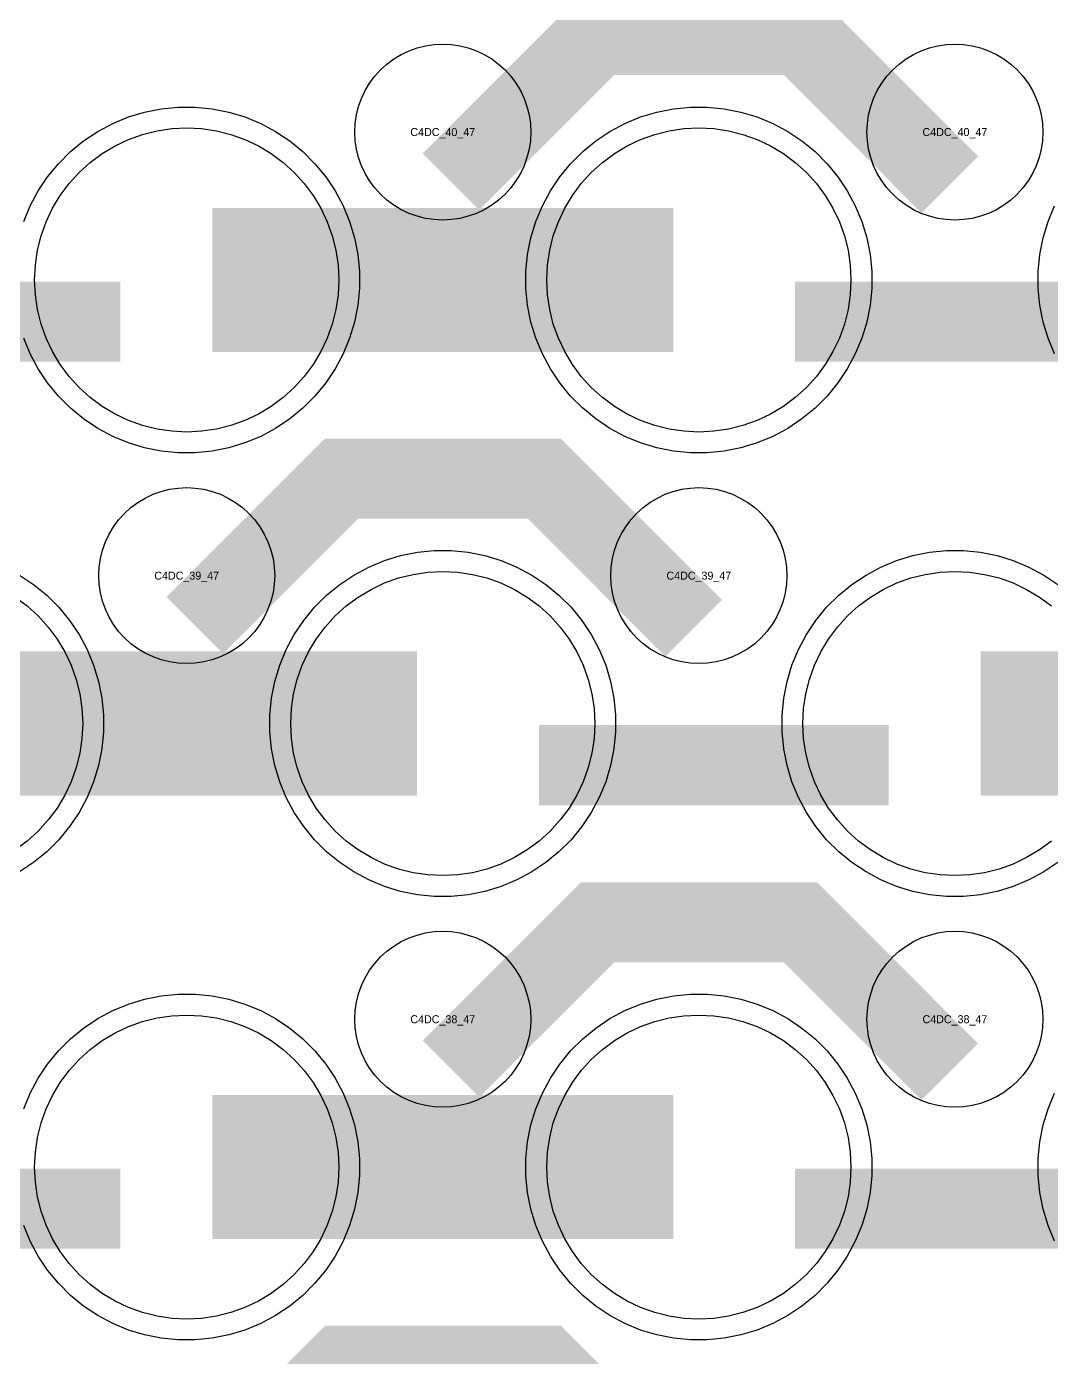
# Model space of a CAD drawing. Extents: x -11880 to 11880, y -14992 to 14992.
# Drawn here: x 2990 to 3310.1, y -9633.6 to -9217.9 of the extents above; entities that cross this region are included whole.
import ezdxf
from ezdxf.enums import TextEntityAlignment as Align

# ---------------------------------------------------------------- set-up
doc = ezdxf.new("R2010")
doc.units = 0
doc.header["$MEASUREMENT"] = 0
for name, color, linetype in [('GDS_775_DT_237', 138, 'CONTINUOUS'), ('RDL1_FS', 34, 'CONTINUOUS'), ('RDL_BS', 160, 'CONTINUOUS')]:
    doc.layers.add(name, color=color, linetype=linetype)

msp = doc.modelspace()

# ---------------------------------------------------------------- linework, layer by layer
at = {"layer": 'RDL1_FS'}
for points in [[(3040, -9344.509), (3035.343, -9344.28), (3030.732, -9343.596), (3026.209, -9342.464), (3021.819, -9340.892), (3017.605, -9338.9), (3013.605, -9336.502), (3009.86, -9333.724), (3006.406, -9330.594), (3003.276, -9327.14), (3000.498, -9323.395), (2998.1, -9319.395), (2996.108, -9315.181), (2994.536, -9310.791), (2993.404, -9306.268), (2992.72, -9301.657), (2992.491, -9297), (2992.72, -9292.343), (2993.404, -9287.732), (2994.536, -9283.209), (2996.108, -9278.819), (2998.1, -9274.605), (3000.498, -9270.605), (3003.276, -9266.86), (3006.406, -9263.406), (3009.86, -9260.276), (3013.605, -9257.498), (3017.605, -9255.1), (3021.819, -9253.108), (3026.209, -9251.536), (3030.732, -9250.404), (3035.343, -9249.72), (3040, -9249.491), (3044.657, -9249.72), (3049.268, -9250.404), (3053.791, -9251.536), (3058.181, -9253.108), (3062.395, -9255.1), (3066.395, -9257.498), (3070.14, -9260.276), (3073.594, -9263.406), (3076.724, -9266.86), (3079.502, -9270.605), (3081.9, -9274.605), (3083.892, -9278.819), (3085.464, -9283.209), (3086.596, -9287.732), (3087.28, -9292.343), (3087.509, -9297), (3087.28, -9301.657), (3086.596, -9306.268), (3085.464, -9310.791), (3083.892, -9315.181), (3081.9, -9319.395), (3079.502, -9323.395), (3076.724, -9327.14), (3073.594, -9330.594), (3070.14, -9333.724), (3066.395, -9336.502), (3062.395, -9338.9), (3058.181, -9340.892), (3053.791, -9342.464), (3049.268, -9343.596), (3044.657, -9344.28)], [(3200, -9344.509), (3195.343, -9344.28), (3190.732, -9343.596), (3186.209, -9342.464), (3181.819, -9340.892), (3177.605, -9338.9), (3173.605, -9336.502), (3169.86, -9333.724), (3166.406, -9330.594), (3163.276, -9327.14), (3160.498, -9323.395), (3158.1, -9319.395), (3156.108, -9315.181), (3154.536, -9310.791), (3153.404, -9306.268), (3152.72, -9301.657), (3152.491, -9297), (3152.72, -9292.343), (3153.404, -9287.732), (3154.536, -9283.209), (3156.108, -9278.819), (3158.1, -9274.605), (3160.498, -9270.605), (3163.276, -9266.86), (3166.406, -9263.406), (3169.86, -9260.276), (3173.605, -9257.498), (3177.605, -9255.1), (3181.819, -9253.108), (3186.209, -9251.536), (3190.732, -9250.404), (3195.343, -9249.72), (3200, -9249.491), (3204.657, -9249.72), (3209.268, -9250.404), (3213.791, -9251.536), (3218.181, -9253.108), (3222.395, -9255.1), (3226.395, -9257.498), (3230.14, -9260.276), (3233.594, -9263.406), (3236.724, -9266.86), (3239.502, -9270.605), (3241.9, -9274.605), (3243.892, -9278.819), (3245.464, -9283.209), (3246.596, -9287.732), (3247.28, -9292.343), (3247.509, -9297), (3247.28, -9301.657), (3246.596, -9306.268), (3245.464, -9310.791), (3243.892, -9315.181), (3241.9, -9319.395), (3239.502, -9323.395), (3236.724, -9327.14), (3233.594, -9330.594), (3230.14, -9333.724), (3226.395, -9336.502), (3222.395, -9338.9), (3218.181, -9340.892), (3213.791, -9342.464), (3209.268, -9343.596), (3204.657, -9344.28)], [(3120, -9483.074), (3115.343, -9482.845), (3110.732, -9482.161), (3106.209, -9481.029), (3101.819, -9479.457), (3097.605, -9477.465), (3093.605, -9475.067), (3089.86, -9472.289), (3086.406, -9469.159), (3083.276, -9465.705), (3080.498, -9461.96), (3078.1, -9457.96), (3076.108, -9453.746), (3074.536, -9449.356), (3073.404, -9444.833), (3072.72, -9440.222), (3072.491, -9435.565), (3072.72, -9430.908), (3073.404, -9426.297), (3074.536, -9421.774), (3076.108, -9417.384), (3078.1, -9413.17), (3080.498, -9409.17), (3083.276, -9405.425), (3086.406, -9401.971), (3089.86, -9398.841), (3093.605, -9396.063), (3097.605, -9393.665), (3101.819, -9391.673), (3106.209, -9390.101), (3110.732, -9388.969), (3115.343, -9388.285), (3120, -9388.056), (3124.657, -9388.285), (3129.268, -9388.969), (3133.791, -9390.101), (3138.181, -9391.673), (3142.395, -9393.665), (3146.395, -9396.063), (3150.14, -9398.841), (3153.594, -9401.971), (3156.724, -9405.425), (3159.502, -9409.17), (3161.9, -9413.17), (3163.892, -9417.384), (3165.464, -9421.774), (3166.596, -9426.297), (3167.28, -9430.908), (3167.509, -9435.565), (3167.28, -9440.222), (3166.596, -9444.833), (3165.464, -9449.356), (3163.892, -9453.746), (3161.9, -9457.96), (3159.502, -9461.96), (3156.724, -9465.705), (3153.594, -9469.159), (3150.14, -9472.289), (3146.395, -9475.067), (3142.395, -9477.465), (3138.181, -9479.457), (3133.791, -9481.029), (3129.268, -9482.161), (3124.657, -9482.845)]]:
    msp.add_lwpolyline(points, close=True, dxfattribs=at)
for points in [[(3048.002, -9297, 45, 45, 0), (3120.002, -9297, 45, 45, 0)], [(3120.002, -9297, 45, 45, 0), (3192.002, -9297, 45, 45, 0)], [(2968.002, -9435.565, 45, 45, 0), (3040.002, -9435.565, 45, 45, 0)], [(3040.002, -9435.565, 45, 45, 0), (3112.002, -9435.565, 45, 45, 0)], [(3288.002, -9435.565, 45, 45, 0), (3360.002, -9435.565, 45, 45, 0)]]:
    msp.add_lwpolyline(points, format="xyseb", dxfattribs=at)
for points in [[(3310.14, -9472.289), (3306.395, -9475.067), (3302.395, -9477.465), (3298.181, -9479.457), (3293.791, -9481.029), (3289.268, -9482.161), (3284.657, -9482.845), (3280, -9483.074), (3275.343, -9482.845), (3270.732, -9482.161), (3266.209, -9481.029), (3261.819, -9479.457), (3257.605, -9477.465), (3253.605, -9475.067), (3249.86, -9472.289), (3246.406, -9469.159), (3243.276, -9465.705), (3240.498, -9461.96), (3238.1, -9457.96), (3236.108, -9453.746), (3234.536, -9449.356), (3233.404, -9444.833), (3232.72, -9440.222), (3232.491, -9435.565), (3232.72, -9430.908), (3233.404, -9426.297), (3234.536, -9421.774), (3236.108, -9417.384), (3238.1, -9413.17), (3240.498, -9409.17), (3243.276, -9405.425), (3246.406, -9401.971), (3249.86, -9398.841), (3253.605, -9396.063), (3257.605, -9393.665), (3261.819, -9391.673), (3266.209, -9390.101), (3270.732, -9388.969), (3275.343, -9388.285), (3280, -9388.056), (3284.657, -9388.285), (3289.268, -9388.969), (3293.791, -9390.101), (3298.181, -9391.673), (3302.395, -9393.665), (3306.395, -9396.063), (3310.14, -9398.841)], [(2986.395, -9396.063), (2990.14, -9398.841), (2993.594, -9401.971), (2996.724, -9405.425), (2999.502, -9409.17), (3001.9, -9413.17), (3003.892, -9417.384), (3005.464, -9421.774), (3006.596, -9426.297), (3007.28, -9430.908), (3007.509, -9435.565), (3007.28, -9440.222), (3006.596, -9444.833), (3005.464, -9449.356), (3003.892, -9453.746), (3001.9, -9457.96), (2999.502, -9461.96), (2996.724, -9465.705), (2993.594, -9469.159), (2990.14, -9472.289), (2986.395, -9475.067)]]:
    msp.add_lwpolyline(points, dxfattribs=at)
at = {"layer": 'RDL1_FS', "color": 241, "true_color": 0xf7abae}
for points in [[(3040, -9621.639), (3035.343, -9621.41), (3030.732, -9620.726), (3026.209, -9619.594), (3021.819, -9618.022), (3017.605, -9616.03), (3013.605, -9613.632), (3009.86, -9610.854), (3006.406, -9607.724), (3003.276, -9604.27), (3000.498, -9600.525), (2998.1, -9596.525), (2996.108, -9592.311), (2994.536, -9587.921), (2993.404, -9583.398), (2992.72, -9578.787), (2992.491, -9574.13), (2992.72, -9569.473), (2993.404, -9564.862), (2994.536, -9560.339), (2996.108, -9555.949), (2998.1, -9551.735), (3000.498, -9547.735), (3003.276, -9543.99), (3006.406, -9540.536), (3009.86, -9537.406), (3013.605, -9534.628), (3017.605, -9532.23), (3021.819, -9530.238), (3026.209, -9528.666), (3030.732, -9527.534), (3035.343, -9526.85), (3040, -9526.621), (3044.657, -9526.85), (3049.268, -9527.534), (3053.791, -9528.666), (3058.181, -9530.238), (3062.395, -9532.23), (3066.395, -9534.628), (3070.14, -9537.406), (3073.594, -9540.536), (3076.724, -9543.99), (3079.502, -9547.735), (3081.9, -9551.735), (3083.892, -9555.949), (3085.464, -9560.339), (3086.596, -9564.862), (3087.28, -9569.473), (3087.509, -9574.13), (3087.28, -9578.787), (3086.596, -9583.398), (3085.464, -9587.921), (3083.892, -9592.311), (3081.9, -9596.525), (3079.502, -9600.525), (3076.724, -9604.27), (3073.594, -9607.724), (3070.14, -9610.854), (3066.395, -9613.632), (3062.395, -9616.03), (3058.181, -9618.022), (3053.791, -9619.594), (3049.268, -9620.726), (3044.657, -9621.41)], [(3200, -9621.639), (3195.343, -9621.41), (3190.732, -9620.726), (3186.209, -9619.594), (3181.819, -9618.022), (3177.605, -9616.03), (3173.605, -9613.632), (3169.86, -9610.854), (3166.406, -9607.724), (3163.276, -9604.27), (3160.498, -9600.525), (3158.1, -9596.525), (3156.108, -9592.311), (3154.536, -9587.921), (3153.404, -9583.398), (3152.72, -9578.787), (3152.491, -9574.13), (3152.72, -9569.473), (3153.404, -9564.862), (3154.536, -9560.339), (3156.108, -9555.949), (3158.1, -9551.735), (3160.498, -9547.735), (3163.276, -9543.99), (3166.406, -9540.536), (3169.86, -9537.406), (3173.605, -9534.628), (3177.605, -9532.23), (3181.819, -9530.238), (3186.209, -9528.666), (3190.732, -9527.534), (3195.343, -9526.85), (3200, -9526.621), (3204.657, -9526.85), (3209.268, -9527.534), (3213.791, -9528.666), (3218.181, -9530.238), (3222.395, -9532.23), (3226.395, -9534.628), (3230.14, -9537.406), (3233.594, -9540.536), (3236.724, -9543.99), (3239.502, -9547.735), (3241.9, -9551.735), (3243.892, -9555.949), (3245.464, -9560.339), (3246.596, -9564.862), (3247.28, -9569.473), (3247.509, -9574.13), (3247.28, -9578.787), (3246.596, -9583.398), (3245.464, -9587.921), (3243.892, -9592.311), (3241.9, -9596.525), (3239.502, -9600.525), (3236.724, -9604.27), (3233.594, -9607.724), (3230.14, -9610.854), (3226.395, -9613.632), (3222.395, -9616.03), (3218.181, -9618.022), (3213.791, -9619.594), (3209.268, -9620.726), (3204.657, -9621.41)]]:
    msp.add_lwpolyline(points, close=True, dxfattribs=at)
for points in [[(3048.002, -9574.13, 45, 45, 0), (3120.002, -9574.13, 45, 45, 0)], [(3120.002, -9574.13, 45, 45, 0), (3192.002, -9574.13, 45, 45, 0)]]:
    msp.add_lwpolyline(points, format="xyseb", dxfattribs=at)
at = {"layer": 'RDL_BS'}
for points in [[(3122.562, -9266.314, 25, 25, 0), (3168.377, -9220.499, 25, 25, 0), (3201.93, -9220.499, 25, 25, 0)], [(3278.401, -9267.213, 25, 25, 0), (3231.687, -9220.499, 25, 25, 0), (3201.929, -9220.499, 25, 25, 0)], [(2910.016, -9310.013, 25, 25, 0), (3019.281, -9310.013, 25, 25, 0)], [(3230.016, -9310.013, 25, 25, 0), (3339.281, -9310.013, 25, 25, 0)], [(3042.562, -9404.879, 25, 25, 0), (3088.377, -9359.064, 25, 25, 0), (3121.93, -9359.064, 25, 25, 0)], [(3198.401, -9405.778, 25, 25, 0), (3151.687, -9359.064, 25, 25, 0), (3121.929, -9359.064, 25, 25, 0)], [(3150.016, -9448.578, 25, 25, 0), (3259.281, -9448.578, 25, 25, 0)], [(3122.562, -9543.444, 25, 25, 0), (3168.377, -9497.629, 25, 25, 0), (3201.93, -9497.629, 25, 25, 0)], [(3278.401, -9544.343, 25, 25, 0), (3231.687, -9497.629, 25, 25, 0), (3201.929, -9497.629, 25, 25, 0)], [(3042.562, -9682.009, 25, 25, 0), (3088.377, -9636.194, 25, 25, 0), (3121.93, -9636.194, 25, 25, 0)], [(3198.401, -9682.908, 25, 25, 0), (3151.687, -9636.194, 25, 25, 0), (3121.929, -9636.194, 25, 25, 0)]]:
    msp.add_lwpolyline(points, format="xyseb", dxfattribs=at)
for points in [[(3120, -9278.306), (3117.307, -9278.174), (3114.635, -9277.778), (3112.016, -9277.121), (3109.481, -9276.214), (3107.044, -9275.062), (3104.72, -9273.669), (3102.557, -9272.066), (3100.558, -9270.254), (3098.746, -9268.255), (3097.143, -9266.092), (3095.75, -9263.768), (3094.598, -9261.331), (3093.691, -9258.796), (3093.034, -9256.177), (3092.638, -9253.505), (3092.506, -9250.812), (3092.638, -9248.119), (3093.034, -9245.447), (3093.691, -9242.828), (3094.598, -9240.293), (3095.75, -9237.856), (3097.143, -9235.532), (3098.746, -9233.369), (3100.558, -9231.37), (3102.557, -9229.558), (3104.72, -9227.955), (3107.044, -9226.562), (3109.481, -9225.41), (3112.016, -9224.503), (3114.635, -9223.846), (3117.307, -9223.45), (3120, -9223.318), (3122.693, -9223.45), (3125.365, -9223.846), (3127.984, -9224.503), (3130.519, -9225.41), (3132.956, -9226.562), (3135.28, -9227.955), (3137.443, -9229.558), (3139.442, -9231.37), (3141.254, -9233.369), (3142.857, -9235.532), (3144.25, -9237.856), (3145.402, -9240.293), (3146.309, -9242.828), (3146.966, -9245.447), (3147.362, -9248.119), (3147.494, -9250.812), (3147.362, -9253.505), (3146.966, -9256.177), (3146.309, -9258.796), (3145.402, -9261.331), (3144.25, -9263.768), (3142.857, -9266.092), (3141.254, -9268.255), (3139.442, -9270.254), (3137.443, -9272.066), (3135.28, -9273.669), (3132.956, -9275.062), (3130.519, -9276.214), (3127.984, -9277.121), (3125.365, -9277.778), (3122.693, -9278.174)], [(3280, -9278.306), (3277.307, -9278.174), (3274.635, -9277.778), (3272.016, -9277.121), (3269.481, -9276.214), (3267.044, -9275.062), (3264.72, -9273.669), (3262.557, -9272.066), (3260.558, -9270.254), (3258.746, -9268.255), (3257.143, -9266.092), (3255.75, -9263.768), (3254.598, -9261.331), (3253.691, -9258.796), (3253.034, -9256.177), (3252.638, -9253.505), (3252.506, -9250.812), (3252.638, -9248.119), (3253.034, -9245.447), (3253.691, -9242.828), (3254.598, -9240.293), (3255.75, -9237.856), (3257.143, -9235.532), (3258.746, -9233.369), (3260.558, -9231.37), (3262.557, -9229.558), (3264.72, -9227.955), (3267.044, -9226.562), (3269.481, -9225.41), (3272.016, -9224.503), (3274.635, -9223.846), (3277.307, -9223.45), (3280, -9223.318), (3282.693, -9223.45), (3285.365, -9223.846), (3287.984, -9224.503), (3290.519, -9225.41), (3292.956, -9226.562), (3295.28, -9227.955), (3297.443, -9229.558), (3299.442, -9231.37), (3301.254, -9233.369), (3302.857, -9235.532), (3304.25, -9237.856), (3305.402, -9240.293), (3306.309, -9242.828), (3306.966, -9245.447), (3307.362, -9248.119), (3307.494, -9250.812), (3307.362, -9253.505), (3306.966, -9256.177), (3306.309, -9258.796), (3305.402, -9261.331), (3304.25, -9263.768), (3302.857, -9266.092), (3301.254, -9268.255), (3299.442, -9270.254), (3297.443, -9272.066), (3295.28, -9273.669), (3292.956, -9275.062), (3290.519, -9276.214), (3287.984, -9277.121), (3285.365, -9277.778), (3282.693, -9278.174)], [(3197.356, -9351), (3192.062, -9350.483), (3186.835, -9349.437), (3181.795, -9347.906), (3176.885, -9345.875), (3172.223, -9343.383), (3167.809, -9340.436), (3163.708, -9337.074), (3159.926, -9333.292), (3156.564, -9329.191), (3153.617, -9324.777), (3151.125, -9320.115), (3149.094, -9315.205), (3147.563, -9310.165), (3146.517, -9304.938), (3146, -9299.644), (3146, -9294.356), (3146.517, -9289.062), (3147.563, -9283.835), (3149.094, -9278.795), (3151.125, -9273.885), (3153.617, -9269.223), (3156.564, -9264.809), (3159.926, -9260.708), (3163.708, -9256.926), (3167.809, -9253.564), (3172.223, -9250.617), (3176.885, -9248.125), (3181.795, -9246.094), (3186.835, -9244.563), (3192.062, -9243.517), (3197.356, -9243), (3202.644, -9243), (3207.938, -9243.517), (3213.165, -9244.563), (3218.205, -9246.094), (3223.115, -9248.125), (3227.777, -9250.617), (3232.191, -9253.564), (3236.292, -9256.926), (3240.074, -9260.708), (3243.436, -9264.809), (3246.383, -9269.223), (3248.875, -9273.885), (3250.906, -9278.795), (3252.437, -9283.835), (3253.483, -9289.062), (3254, -9294.356), (3254, -9299.644), (3253.483, -9304.938), (3252.437, -9310.165), (3250.906, -9315.205), (3248.875, -9320.115), (3246.383, -9324.777), (3243.436, -9329.191), (3240.074, -9333.292), (3236.292, -9337.074), (3232.191, -9340.436), (3227.777, -9343.383), (3223.115, -9345.875), (3218.205, -9347.906), (3213.165, -9349.437), (3207.938, -9350.483), (3202.644, -9351)], [(3040, -9416.871), (3037.307, -9416.739), (3034.635, -9416.343), (3032.016, -9415.686), (3029.481, -9414.779), (3027.044, -9413.627), (3024.72, -9412.234), (3022.557, -9410.631), (3020.558, -9408.819), (3018.746, -9406.82), (3017.143, -9404.657), (3015.75, -9402.333), (3014.598, -9399.896), (3013.691, -9397.361), (3013.034, -9394.742), (3012.638, -9392.07), (3012.506, -9389.377), (3012.638, -9386.684), (3013.034, -9384.012), (3013.691, -9381.393), (3014.598, -9378.858), (3015.75, -9376.421), (3017.143, -9374.097), (3018.746, -9371.934), (3020.558, -9369.935), (3022.557, -9368.123), (3024.72, -9366.52), (3027.044, -9365.127), (3029.481, -9363.975), (3032.016, -9363.068), (3034.635, -9362.411), (3037.307, -9362.015), (3040, -9361.883), (3042.693, -9362.015), (3045.365, -9362.411), (3047.984, -9363.068), (3050.519, -9363.975), (3052.956, -9365.127), (3055.28, -9366.52), (3057.443, -9368.123), (3059.442, -9369.935), (3061.254, -9371.934), (3062.857, -9374.097), (3064.25, -9376.421), (3065.402, -9378.858), (3066.309, -9381.393), (3066.966, -9384.012), (3067.362, -9386.684), (3067.494, -9389.377), (3067.362, -9392.07), (3066.966, -9394.742), (3066.309, -9397.361), (3065.402, -9399.896), (3064.25, -9402.333), (3062.857, -9404.657), (3061.254, -9406.82), (3059.442, -9408.819), (3057.443, -9410.631), (3055.28, -9412.234), (3052.956, -9413.627), (3050.519, -9414.779), (3047.984, -9415.686), (3045.365, -9416.343), (3042.693, -9416.739)], [(3200, -9416.871), (3197.307, -9416.739), (3194.635, -9416.343), (3192.016, -9415.686), (3189.481, -9414.779), (3187.044, -9413.627), (3184.72, -9412.234), (3182.557, -9410.631), (3180.558, -9408.819), (3178.746, -9406.82), (3177.143, -9404.657), (3175.75, -9402.333), (3174.598, -9399.896), (3173.691, -9397.361), (3173.034, -9394.742), (3172.638, -9392.07), (3172.506, -9389.377), (3172.638, -9386.684), (3173.034, -9384.012), (3173.691, -9381.393), (3174.598, -9378.858), (3175.75, -9376.421), (3177.143, -9374.097), (3178.746, -9371.934), (3180.558, -9369.935), (3182.557, -9368.123), (3184.72, -9366.52), (3187.044, -9365.127), (3189.481, -9363.975), (3192.016, -9363.068), (3194.635, -9362.411), (3197.307, -9362.015), (3200, -9361.883), (3202.693, -9362.015), (3205.365, -9362.411), (3207.984, -9363.068), (3210.519, -9363.975), (3212.956, -9365.127), (3215.28, -9366.52), (3217.443, -9368.123), (3219.442, -9369.935), (3221.254, -9371.934), (3222.857, -9374.097), (3224.25, -9376.421), (3225.402, -9378.858), (3226.309, -9381.393), (3226.966, -9384.012), (3227.362, -9386.684), (3227.494, -9389.377), (3227.362, -9392.07), (3226.966, -9394.742), (3226.309, -9397.361), (3225.402, -9399.896), (3224.25, -9402.333), (3222.857, -9404.657), (3221.254, -9406.82), (3219.442, -9408.819), (3217.443, -9410.631), (3215.28, -9412.234), (3212.956, -9413.627), (3210.519, -9414.779), (3207.984, -9415.686), (3205.365, -9416.343), (3202.693, -9416.739)], [(3117.356, -9489.565), (3112.062, -9489.048), (3106.835, -9488.002), (3101.795, -9486.471), (3096.885, -9484.44), (3092.223, -9481.948), (3087.809, -9479.001), (3083.708, -9475.639), (3079.926, -9471.857), (3076.564, -9467.756), (3073.617, -9463.342), (3071.125, -9458.68), (3069.094, -9453.77), (3067.563, -9448.73), (3066.517, -9443.503), (3066, -9438.209), (3066, -9432.921), (3066.517, -9427.627), (3067.563, -9422.4), (3069.094, -9417.36), (3071.125, -9412.45), (3073.617, -9407.788), (3076.564, -9403.374), (3079.926, -9399.273), (3083.708, -9395.491), (3087.809, -9392.129), (3092.223, -9389.182), (3096.885, -9386.69), (3101.795, -9384.659), (3106.835, -9383.128), (3112.062, -9382.082), (3117.356, -9381.565), (3122.644, -9381.565), (3127.938, -9382.082), (3133.165, -9383.128), (3138.205, -9384.659), (3143.115, -9386.69), (3147.777, -9389.182), (3152.191, -9392.129), (3156.292, -9395.491), (3160.074, -9399.273), (3163.436, -9403.374), (3166.383, -9407.788), (3168.875, -9412.45), (3170.906, -9417.36), (3172.437, -9422.4), (3173.483, -9427.627), (3174, -9432.921), (3174, -9438.209), (3173.483, -9443.503), (3172.437, -9448.73), (3170.906, -9453.77), (3168.875, -9458.68), (3166.383, -9463.342), (3163.436, -9467.756), (3160.074, -9471.857), (3156.292, -9475.639), (3152.191, -9479.001), (3147.777, -9481.948), (3143.115, -9484.44), (3138.205, -9486.471), (3133.165, -9488.002), (3127.938, -9489.048), (3122.644, -9489.565)], [(3120, -9555.436), (3117.307, -9555.304), (3114.635, -9554.908), (3112.016, -9554.251), (3109.481, -9553.344), (3107.044, -9552.192), (3104.72, -9550.799), (3102.557, -9549.196), (3100.558, -9547.384), (3098.746, -9545.385), (3097.143, -9543.222), (3095.75, -9540.898), (3094.598, -9538.461), (3093.691, -9535.926), (3093.034, -9533.307), (3092.638, -9530.635), (3092.506, -9527.942), (3092.638, -9525.249), (3093.034, -9522.577), (3093.691, -9519.958), (3094.598, -9517.423), (3095.75, -9514.986), (3097.143, -9512.662), (3098.746, -9510.499), (3100.558, -9508.5), (3102.557, -9506.688), (3104.72, -9505.085), (3107.044, -9503.692), (3109.481, -9502.54), (3112.016, -9501.633), (3114.635, -9500.976), (3117.307, -9500.58), (3120, -9500.448), (3122.693, -9500.58), (3125.365, -9500.976), (3127.984, -9501.633), (3130.519, -9502.54), (3132.956, -9503.692), (3135.28, -9505.085), (3137.443, -9506.688), (3139.442, -9508.5), (3141.254, -9510.499), (3142.857, -9512.662), (3144.25, -9514.986), (3145.402, -9517.423), (3146.309, -9519.958), (3146.966, -9522.577), (3147.362, -9525.249), (3147.494, -9527.942), (3147.362, -9530.635), (3146.966, -9533.307), (3146.309, -9535.926), (3145.402, -9538.461), (3144.25, -9540.898), (3142.857, -9543.222), (3141.254, -9545.385), (3139.442, -9547.384), (3137.443, -9549.196), (3135.28, -9550.799), (3132.956, -9552.192), (3130.519, -9553.344), (3127.984, -9554.251), (3125.365, -9554.908), (3122.693, -9555.304)], [(3280, -9555.436), (3277.307, -9555.304), (3274.635, -9554.908), (3272.016, -9554.251), (3269.481, -9553.344), (3267.044, -9552.192), (3264.72, -9550.799), (3262.557, -9549.196), (3260.558, -9547.384), (3258.746, -9545.385), (3257.143, -9543.222), (3255.75, -9540.898), (3254.598, -9538.461), (3253.691, -9535.926), (3253.034, -9533.307), (3252.638, -9530.635), (3252.506, -9527.942), (3252.638, -9525.249), (3253.034, -9522.577), (3253.691, -9519.958), (3254.598, -9517.423), (3255.75, -9514.986), (3257.143, -9512.662), (3258.746, -9510.499), (3260.558, -9508.5), (3262.557, -9506.688), (3264.72, -9505.085), (3267.044, -9503.692), (3269.481, -9502.54), (3272.016, -9501.633), (3274.635, -9500.976), (3277.307, -9500.58), (3280, -9500.448), (3282.693, -9500.58), (3285.365, -9500.976), (3287.984, -9501.633), (3290.519, -9502.54), (3292.956, -9503.692), (3295.28, -9505.085), (3297.443, -9506.688), (3299.442, -9508.5), (3301.254, -9510.499), (3302.857, -9512.662), (3304.25, -9514.986), (3305.402, -9517.423), (3306.309, -9519.958), (3306.966, -9522.577), (3307.362, -9525.249), (3307.494, -9527.942), (3307.362, -9530.635), (3306.966, -9533.307), (3306.309, -9535.926), (3305.402, -9538.461), (3304.25, -9540.898), (3302.857, -9543.222), (3301.254, -9545.385), (3299.442, -9547.384), (3297.443, -9549.196), (3295.28, -9550.799), (3292.956, -9552.192), (3290.519, -9553.344), (3287.984, -9554.251), (3285.365, -9554.908), (3282.693, -9555.304)]]:
    msp.add_lwpolyline(points, close=True, dxfattribs=at)
for points in [[(2989.094, -9278.795), (2991.125, -9273.885), (2993.617, -9269.223), (2996.564, -9264.809), (2999.926, -9260.708), (3003.708, -9256.926), (3007.809, -9253.564), (3012.223, -9250.617), (3016.885, -9248.125), (3021.795, -9246.094), (3026.835, -9244.563), (3032.062, -9243.517), (3037.356, -9243), (3042.644, -9243), (3047.938, -9243.517), (3053.165, -9244.563), (3058.205, -9246.094), (3063.115, -9248.125), (3067.777, -9250.617), (3072.191, -9253.564), (3076.292, -9256.926), (3080.074, -9260.708), (3083.436, -9264.809), (3086.383, -9269.223), (3088.875, -9273.885), (3090.906, -9278.795), (3092.437, -9283.835), (3093.483, -9289.062), (3094, -9294.356), (3094, -9299.644), (3093.483, -9304.938), (3092.437, -9310.165), (3090.906, -9315.205), (3088.875, -9320.115), (3086.383, -9324.777), (3083.436, -9329.191), (3080.074, -9333.292), (3076.292, -9337.074), (3072.191, -9340.436), (3067.777, -9343.383), (3063.115, -9345.875), (3058.205, -9347.906), (3053.165, -9349.437), (3047.938, -9350.483), (3042.644, -9351), (3037.356, -9351), (3032.062, -9350.483), (3026.835, -9349.437), (3021.795, -9347.906), (3016.885, -9345.875), (3012.223, -9343.383), (3007.809, -9340.436), (3003.708, -9337.074), (2999.926, -9333.292), (2996.564, -9329.191), (2993.617, -9324.777), (2991.125, -9320.115), (2989.094, -9315.205)], [(3311.125, -9320.115), (3309.094, -9315.205), (3307.563, -9310.165), (3306.517, -9304.938), (3306, -9299.644), (3306, -9294.356), (3306.517, -9289.062), (3307.563, -9283.835), (3309.094, -9278.795), (3311.125, -9273.885)], [(3312.191, -9479.001), (3307.777, -9481.948), (3303.115, -9484.44), (3298.205, -9486.471), (3293.165, -9488.002), (3287.938, -9489.048), (3282.644, -9489.565), (3277.356, -9489.565), (3272.062, -9489.048), (3266.835, -9488.002), (3261.795, -9486.471), (3256.885, -9484.44), (3252.223, -9481.948), (3247.809, -9479.001), (3243.708, -9475.639), (3239.926, -9471.857), (3236.564, -9467.756), (3233.617, -9463.342), (3231.125, -9458.68), (3229.094, -9453.77), (3227.563, -9448.73), (3226.517, -9443.503), (3226, -9438.209), (3226, -9432.921), (3226.517, -9427.627), (3227.563, -9422.4), (3229.094, -9417.36), (3231.125, -9412.45), (3233.617, -9407.788), (3236.564, -9403.374), (3239.926, -9399.273), (3243.708, -9395.491), (3247.809, -9392.129), (3252.223, -9389.182), (3256.885, -9386.69), (3261.795, -9384.659), (3266.835, -9383.128), (3272.062, -9382.082), (3277.356, -9381.565), (3282.644, -9381.565), (3287.938, -9382.082), (3293.165, -9383.128), (3298.205, -9384.659), (3303.115, -9386.69), (3307.777, -9389.182), (3312.191, -9392.129)], [(2987.777, -9389.182), (2992.191, -9392.129), (2996.292, -9395.491), (3000.074, -9399.273), (3003.436, -9403.374), (3006.383, -9407.788), (3008.875, -9412.45), (3010.906, -9417.36), (3012.437, -9422.4), (3013.483, -9427.627), (3014, -9432.921), (3014, -9438.209), (3013.483, -9443.503), (3012.437, -9448.73), (3010.906, -9453.77), (3008.875, -9458.68), (3006.383, -9463.342), (3003.436, -9467.756), (3000.074, -9471.857), (2996.292, -9475.639), (2992.191, -9479.001), (2987.777, -9481.948)]]:
    msp.add_lwpolyline(points, dxfattribs=at)
at = {"layer": 'RDL_BS', "color": 241, "true_color": 0xf7abae}
for points in [[(2989.094, -9555.925), (2991.125, -9551.015), (2993.617, -9546.353), (2996.564, -9541.939), (2999.926, -9537.838), (3003.708, -9534.056), (3007.809, -9530.694), (3012.223, -9527.747), (3016.885, -9525.255), (3021.795, -9523.224), (3026.835, -9521.693), (3032.062, -9520.647), (3037.356, -9520.13), (3042.644, -9520.13), (3047.938, -9520.647), (3053.165, -9521.693), (3058.205, -9523.224), (3063.115, -9525.255), (3067.777, -9527.747), (3072.191, -9530.694), (3076.292, -9534.056), (3080.074, -9537.838), (3083.436, -9541.939), (3086.383, -9546.353), (3088.875, -9551.015), (3090.906, -9555.925), (3092.437, -9560.965), (3093.483, -9566.192), (3094, -9571.486), (3094, -9576.774), (3093.483, -9582.068), (3092.437, -9587.295), (3090.906, -9592.335), (3088.875, -9597.245), (3086.383, -9601.907), (3083.436, -9606.321), (3080.074, -9610.422), (3076.292, -9614.204), (3072.191, -9617.566), (3067.777, -9620.513), (3063.115, -9623.005), (3058.205, -9625.036), (3053.165, -9626.567), (3047.938, -9627.613), (3042.644, -9628.13), (3037.356, -9628.13), (3032.062, -9627.613), (3026.835, -9626.567), (3021.795, -9625.036), (3016.885, -9623.005), (3012.223, -9620.513), (3007.809, -9617.566), (3003.708, -9614.204), (2999.926, -9610.422), (2996.564, -9606.321), (2993.617, -9601.907), (2991.125, -9597.245), (2989.094, -9592.335)], [(3311.125, -9597.245), (3309.094, -9592.335), (3307.563, -9587.295), (3306.517, -9582.068), (3306, -9576.774), (3306, -9571.486), (3306.517, -9566.192), (3307.563, -9560.965), (3309.094, -9555.925), (3311.125, -9551.015)]]:
    msp.add_lwpolyline(points, dxfattribs=at)
msp.add_lwpolyline([(3197.356, -9628.13), (3192.062, -9627.613), (3186.835, -9626.567), (3181.795, -9625.036), (3176.885, -9623.005), (3172.223, -9620.513), (3167.809, -9617.566), (3163.708, -9614.204), (3159.926, -9610.422), (3156.564, -9606.321), (3153.617, -9601.907), (3151.125, -9597.245), (3149.094, -9592.335), (3147.563, -9587.295), (3146.517, -9582.068), (3146, -9576.774), (3146, -9571.486), (3146.517, -9566.192), (3147.563, -9560.965), (3149.094, -9555.925), (3151.125, -9551.015), (3153.617, -9546.353), (3156.564, -9541.939), (3159.926, -9537.838), (3163.708, -9534.056), (3167.809, -9530.694), (3172.223, -9527.747), (3176.885, -9525.255), (3181.795, -9523.224), (3186.835, -9521.693), (3192.062, -9520.647), (3197.356, -9520.13), (3202.644, -9520.13), (3207.938, -9520.647), (3213.165, -9521.693), (3218.205, -9523.224), (3223.115, -9525.255), (3227.777, -9527.747), (3232.191, -9530.694), (3236.292, -9534.056), (3240.074, -9537.838), (3243.436, -9541.939), (3246.383, -9546.353), (3248.875, -9551.015), (3250.906, -9555.925), (3252.437, -9560.965), (3253.483, -9566.192), (3254, -9571.486), (3254, -9576.774), (3253.483, -9582.068), (3252.437, -9587.295), (3250.906, -9592.335), (3248.875, -9597.245), (3246.383, -9601.907), (3243.436, -9606.321), (3240.074, -9610.422), (3236.292, -9614.204), (3232.191, -9617.566), (3227.777, -9620.513), (3223.115, -9623.005), (3218.205, -9625.036), (3213.165, -9626.567), (3207.938, -9627.613), (3202.644, -9628.13)], close=True, dxfattribs=at)
for points in [[(2910.016, -9587.143, 25, 25, 0), (3019.281, -9587.143, 25, 25, 0)], [(3230.016, -9587.143, 25, 25, 0), (3339.281, -9587.143, 25, 25, 0)]]:
    msp.add_lwpolyline(points, format="xyseb", dxfattribs=at)

# ---------------------------------------------------------------- texts
at = {"layer": 'GDS_775_DT_237'}
for s, p in [('C4DC_40_47', (3120, -9250.812)), ('C4DC_40_47', (3120, -9250.812)), ('C4DC_40_47', (3280, -9250.812)), ('C4DC_40_47', (3280, -9250.812)), ('C4DC_39_47', (3040, -9389.377)), ('C4DC_39_47', (3040, -9389.377)), ('C4DC_39_47', (3200, -9389.377)), ('C4DC_39_47', (3200, -9389.377)), ('C4DC_38_47', (3120, -9527.942)), ('C4DC_38_47', (3120, -9527.942)), ('C4DC_38_47', (3280, -9527.942)), ('C4DC_38_47', (3280, -9527.942))]:
    msp.add_text(s, height=2.5, dxfattribs=at).set_placement(p, align=Align.MIDDLE_CENTER)

doc.saveas('drawing.dxf')
